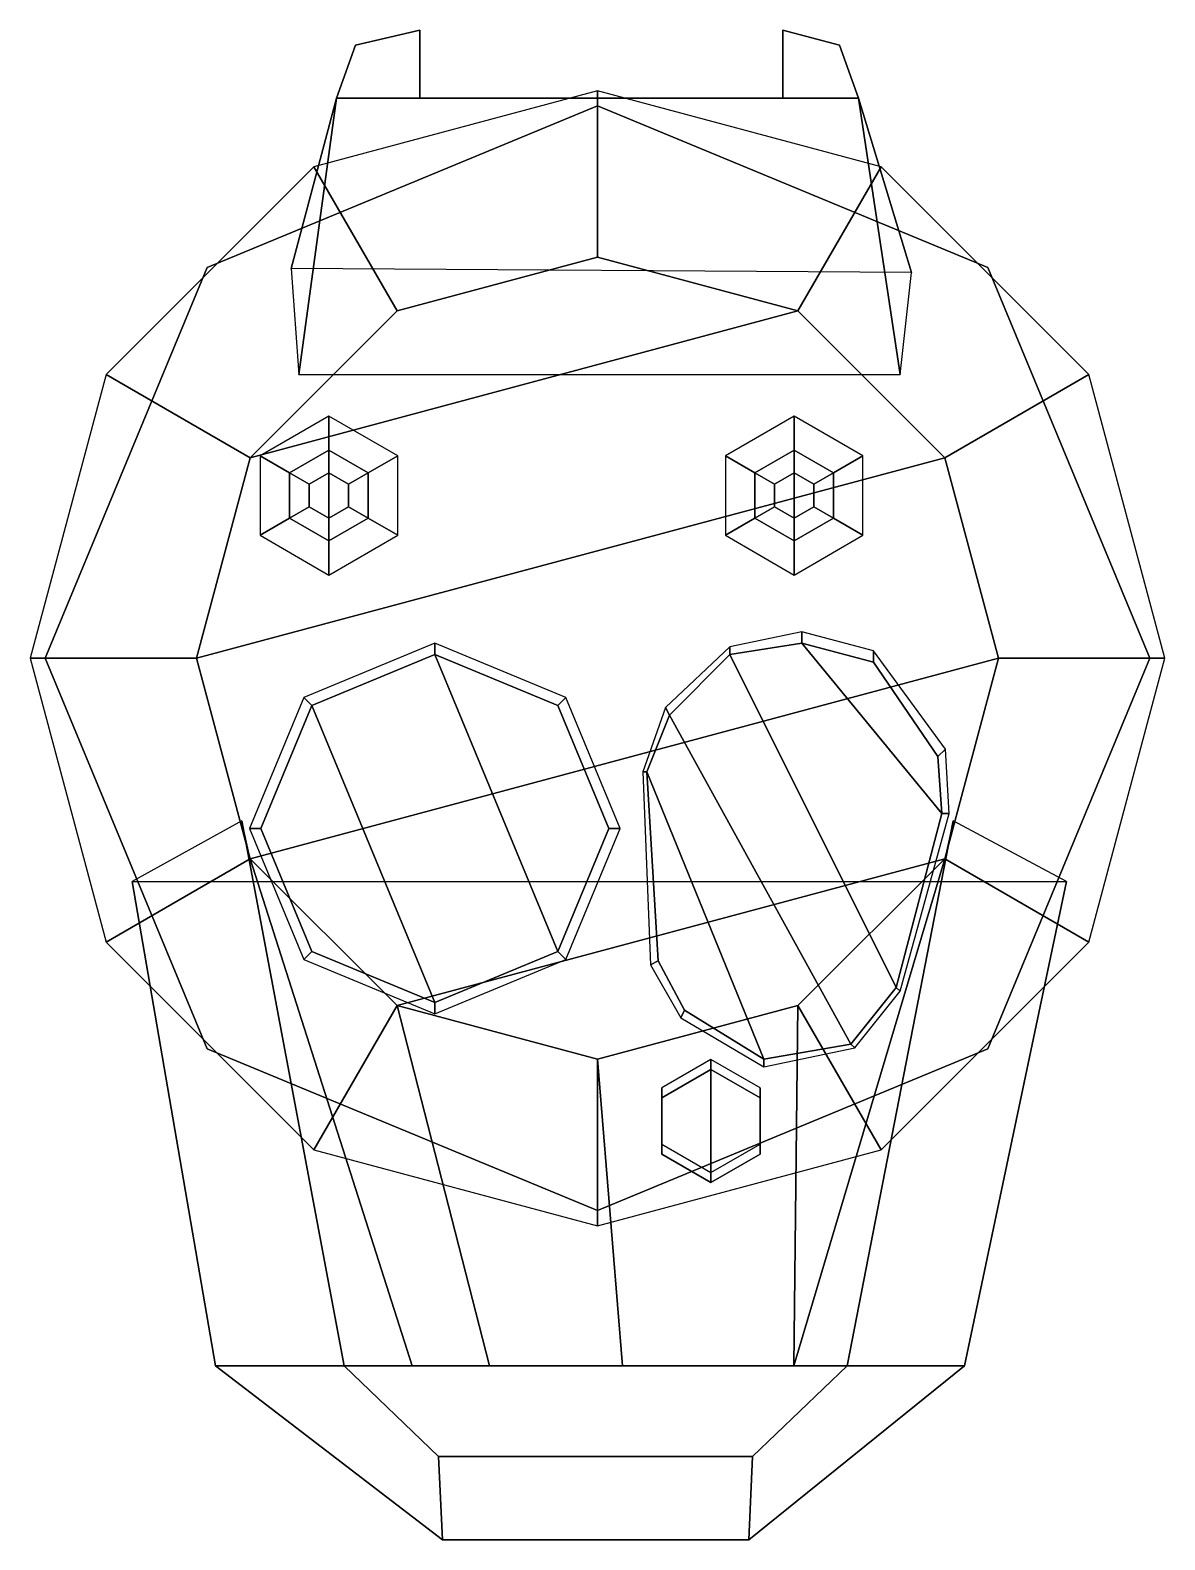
# Model space of a CAD drawing. Extents: x -0.75 to 0.75, y -1.17 to 0.83.
import ezdxf

# ---------------------------------------------------------------- set-up
doc = ezdxf.new("R2010")
doc.units = 0
doc.layers.add('TURRET', color=2, linetype='CONTINUOUS')

msp = doc.modelspace()

# ---------------------------------------------------------------- linework, layer by layer
at = {"layer": 'TURRET'}
for points in [[(-0.235, 0.83, 1.76), (-0.235, 0.74, 1.655), (-0.345, 0.74, 1.655), (-0.32, 0.81, 1.725)], [(-0.32, 0.81, 1.995), (-0.345, 0.74, 2.085), (-0.235, 0.74, 2.085), (-0.235, 0.83, 1.97)], [(-0.235, 0.83, 1.97), (-0.235, 0.83, 1.76), (-0.32, 0.81, 1.725), (-0.32, 0.81, 1.995)], [(-0.235, 0.74, 2.085), (-0.235, 0.74, 1.655), (-0.235, 0.83, 1.76), (-0.235, 0.83, 1.97)], [(0.32, 0.81, 1.725), (0.345, 0.74, 1.655), (0.245, 0.74, 1.655), (0.245, 0.83, 1.76)], [(0.32, 0.81, 1.995), (0.32, 0.81, 1.725), (0.245, 0.83, 1.76), (0.245, 0.83, 1.97)], [(0.245, 0.83, 1.76), (0.245, 0.74, 1.655), (0.245, 0.74, 2.085), (0.245, 0.83, 1.97)], [(0.245, 0.83, 1.97), (0.245, 0.74, 2.085), (0.345, 0.74, 2.085), (0.32, 0.81, 1.995)], [(-0.32, 0.81, 1.725), (-0.345, 0.74, 1.655), (-0.345, 0.74, 2.085), (-0.32, 0.81, 1.995)], [(0.345, 0.74, 2.085), (0.345, 0.74, 1.655), (0.32, 0.81, 1.725), (0.32, 0.81, 1.995)], [(-0.345, 0.74, 1.635), (-0.405, 0.515, 1.635), (-0.395, 0.375, 2.09), (-0.345, 0.74, 2.085)], [(0.345, 0.74, 1.635), (0.415, 0.51, 1.635), (-0.405, 0.515, 1.635), (-0.345, 0.74, 1.635)], [(-0.345, 0.74, 2.085), (-0.395, 0.375, 2.09), (0.4, 0.375, 2.09), (0.345, 0.74, 2.085)], [(0, 0.75, 1.635), (-0.375, 0.6495, 1.635), (-0.265, 0.459, 2.18), (0, 0.53, 2.18)], [(0.345, 0.74, 2.085), (0.345, 0.74, 1.635), (-0.345, 0.74, 1.635), (-0.345, 0.74, 2.085)], [(0.375, 0.6495, 1.635), (0, 0.75, 1.635), (0, 0.53, 2.18), (0.265, 0.459, 2.18)], [(0.4, 0.375, 2.09), (0.415, 0.51, 1.635), (0.345, 0.74, 1.635), (0.345, 0.74, 2.085)], [(0, 0.73, 1.5), (-0.5162, 0.5162, 1.5), (-0.5162, 0.5162, 1.635), (0, 0.73, 1.635)], [(0.5162, 0.5162, 1.5), (0, 0.73, 1.5), (0, 0.73, 1.635), (0.5162, 0.5162, 1.635)], [(-0.375, 0.6495, 1.635), (-0.6495, 0.375, 1.635), (-0.459, 0.265, 2.18), (-0.265, 0.459, 2.18)], [(0.6495, 0.375, 1.635), (0.375, 0.6495, 1.635), (0.265, 0.459, 2.18), (0.459, 0.265, 2.18)], [(-0.265, 0.459, 2.18), (-0.459, 0.265, 2.18), (0.265, 0.459, 2.18), (0, 0.53, 2.18)], [(-0.5162, 0.5162, 1.5), (-0.73, 0, 1.5), (-0.73, 0, 1.635), (-0.5162, 0.5162, 1.635)], [(0.73, 0, 1.5), (0.5162, 0.5162, 1.5), (0.5162, 0.5162, 1.635), (0.73, 0, 1.635)], [(-0.459, 0.265, 2.18), (-0.53, 0, 2.18), (0.459, 0.265, 2.18), (0.265, 0.459, 2.18)], [(-0.6495, 0.375, 1.635), (-0.75, 0, 1.635), (-0.53, 0, 2.18), (-0.459, 0.265, 2.18)], [(0.75, 0, 1.635), (0.6495, 0.375, 1.635), (0.459, 0.265, 2.18), (0.53, 0, 2.18)], [(-0.355, 0.32, 2.18), (-0.4459, 0.2675, 2.18), (-0.407, 0.245, 2.27), (-0.355, 0.275, 2.27)], [(-0.2641, 0.2675, 2.18), (-0.355, 0.32, 2.18), (-0.355, 0.275, 2.27), (-0.303, 0.245, 2.27)], [(0.26, 0.32, 2.18), (0.1691, 0.2675, 2.18), (0.208, 0.245, 2.27), (0.26, 0.275, 2.27)], [(0.3509, 0.2675, 2.18), (0.26, 0.32, 2.18), (0.26, 0.275, 2.27), (0.312, 0.245, 2.27)], [(-0.53, 0, 2.18), (-0.459, -0.265, 2.18), (0.53, 0, 2.18), (0.459, 0.265, 2.18)], [(-0.4459, 0.2675, 2.18), (-0.4459, 0.1625, 2.18), (-0.407, 0.185, 2.27), (-0.407, 0.245, 2.27)], [(-0.355, 0.275, 2.27), (-0.407, 0.245, 2.27), (-0.407, 0.245, 2.33), (-0.355, 0.275, 2.33)], [(-0.355, 0.275, 2.33), (-0.407, 0.245, 2.33), (-0.381, 0.23, 2.41), (-0.355, 0.245, 2.41)], [(-0.303, 0.245, 2.27), (-0.355, 0.275, 2.27), (-0.355, 0.275, 2.33), (-0.303, 0.245, 2.33)], [(-0.303, 0.245, 2.33), (-0.355, 0.275, 2.33), (-0.355, 0.245, 2.41), (-0.329, 0.23, 2.41)], [(-0.2641, 0.1625, 2.18), (-0.2641, 0.2675, 2.18), (-0.303, 0.245, 2.27), (-0.303, 0.185, 2.27)], [(0.1691, 0.2675, 2.18), (0.1691, 0.1625, 2.18), (0.208, 0.185, 2.27), (0.208, 0.245, 2.27)], [(0.26, 0.275, 2.27), (0.208, 0.245, 2.27), (0.208, 0.245, 2.33), (0.26, 0.275, 2.33)], [(0.26, 0.275, 2.33), (0.208, 0.245, 2.33), (0.234, 0.23, 2.41), (0.26, 0.245, 2.41)], [(0.312, 0.245, 2.27), (0.26, 0.275, 2.27), (0.26, 0.275, 2.33), (0.312, 0.245, 2.33)], [(0.312, 0.245, 2.33), (0.26, 0.275, 2.33), (0.26, 0.245, 2.41), (0.286, 0.23, 2.41)], [(0.3509, 0.1625, 2.18), (0.3509, 0.2675, 2.18), (0.312, 0.245, 2.27), (0.312, 0.185, 2.27)], [(-0.407, 0.245, 2.27), (-0.407, 0.185, 2.27), (-0.407, 0.185, 2.33), (-0.407, 0.245, 2.33)], [(-0.407, 0.245, 2.33), (-0.407, 0.185, 2.33), (-0.381, 0.2, 2.41), (-0.381, 0.23, 2.41)], [(-0.381, 0.23, 2.41), (-0.381, 0.2, 2.41), (-0.355, 0.185, 2.41), (-0.355, 0.245, 2.41)], [(-0.355, 0.245, 2.41), (-0.355, 0.185, 2.41), (-0.329, 0.2, 2.41), (-0.329, 0.23, 2.41)], [(-0.303, 0.185, 2.33), (-0.303, 0.245, 2.33), (-0.329, 0.23, 2.41), (-0.329, 0.2, 2.41)], [(-0.303, 0.185, 2.27), (-0.303, 0.245, 2.27), (-0.303, 0.245, 2.33), (-0.303, 0.185, 2.33)], [(0.208, 0.245, 2.27), (0.208, 0.185, 2.27), (0.208, 0.185, 2.33), (0.208, 0.245, 2.33)], [(0.208, 0.245, 2.33), (0.208, 0.185, 2.33), (0.234, 0.2, 2.41), (0.234, 0.23, 2.41)], [(0.234, 0.23, 2.41), (0.234, 0.2, 2.41), (0.26, 0.185, 2.41), (0.26, 0.245, 2.41)], [(0.26, 0.245, 2.41), (0.26, 0.185, 2.41), (0.286, 0.2, 2.41), (0.286, 0.23, 2.41)], [(0.312, 0.185, 2.33), (0.312, 0.245, 2.33), (0.286, 0.23, 2.41), (0.286, 0.2, 2.41)], [(0.312, 0.185, 2.27), (0.312, 0.245, 2.27), (0.312, 0.245, 2.33), (0.312, 0.185, 2.33)], [(-0.407, 0.185, 2.33), (-0.355, 0.155, 2.33), (-0.355, 0.185, 2.41), (-0.381, 0.2, 2.41)], [(-0.355, 0.155, 2.33), (-0.303, 0.185, 2.33), (-0.329, 0.2, 2.41), (-0.355, 0.185, 2.41)], [(0.208, 0.185, 2.33), (0.26, 0.155, 2.33), (0.26, 0.185, 2.41), (0.234, 0.2, 2.41)], [(0.26, 0.155, 2.33), (0.312, 0.185, 2.33), (0.286, 0.2, 2.41), (0.26, 0.185, 2.41)], [(-0.4459, 0.1625, 2.18), (-0.355, 0.11, 2.18), (-0.355, 0.155, 2.27), (-0.407, 0.185, 2.27)], [(-0.407, 0.185, 2.27), (-0.355, 0.155, 2.27), (-0.355, 0.155, 2.33), (-0.407, 0.185, 2.33)], [(-0.355, 0.155, 2.27), (-0.303, 0.185, 2.27), (-0.303, 0.185, 2.33), (-0.355, 0.155, 2.33)], [(-0.355, 0.11, 2.18), (-0.2641, 0.1625, 2.18), (-0.303, 0.185, 2.27), (-0.355, 0.155, 2.27)], [(0.1691, 0.1625, 2.18), (0.26, 0.11, 2.18), (0.26, 0.155, 2.27), (0.208, 0.185, 2.27)], [(0.208, 0.185, 2.27), (0.26, 0.155, 2.27), (0.26, 0.155, 2.33), (0.208, 0.185, 2.33)], [(0.26, 0.155, 2.27), (0.312, 0.185, 2.27), (0.312, 0.185, 2.33), (0.26, 0.155, 2.33)], [(0.26, 0.11, 2.18), (0.3509, 0.1625, 2.18), (0.312, 0.185, 2.27), (0.26, 0.155, 2.27)], [(-0.215, 0.02, 2.18), (-0.3882, -0.0518, 2.18), (-0.3776, -0.0624, 2.215), (-0.215, 0.005, 2.215)], [(-0.0418, -0.0518, 2.18), (-0.215, 0.02, 2.18), (-0.215, 0.005, 2.215), (-0.0524, -0.0624, 2.215)], [(0.27, 0.035, 2.18), (0.175, 0.015, 2.18), (0.175, 0.005, 2.215), (0.27, 0.02, 2.215)], [(0.455, -0.205, 2.215), (0.27, 0.02, 2.215), (0.175, 0.005, 2.215), (0.395, -0.435, 2.215)], [(0.365, 0.01, 2.18), (0.27, 0.035, 2.18), (0.27, 0.02, 2.215), (0.365, -0.005, 2.215)], [(0.45, -0.13, 2.215), (0.365, -0.005, 2.215), (0.27, 0.02, 2.215), (0.455, -0.205, 2.215)], [(-0.3776, -0.0624, 2.215), (-0.215, -0.455, 2.215), (-0.0524, -0.3876, 2.215), (-0.215, 0.005, 2.215)], [(-0.215, 0.005, 2.215), (-0.0524, -0.3876, 2.215), (0.015, -0.225, 2.215), (-0.0524, -0.0624, 2.215)], [(0.175, 0.015, 2.18), (0.09, -0.065, 2.18), (0.095, -0.075, 2.215), (0.175, 0.005, 2.215)], [(0.395, -0.435, 2.215), (0.175, 0.005, 2.215), (0.095, -0.075, 2.215), (0.335, -0.51, 2.215)], [(0.46, -0.12, 2.18), (0.365, 0.01, 2.18), (0.365, -0.005, 2.215), (0.45, -0.13, 2.215)], [(-0.75, 0, 1.635), (-0.6495, -0.375, 1.635), (-0.459, -0.265, 2.18), (-0.53, 0, 2.18)], [(-0.73, 0, 1.5), (-0.5162, -0.5162, 1.5), (-0.5162, -0.5162, 1.635), (-0.73, 0, 1.635)], [(-0.459, -0.265, 2.18), (-0.265, -0.459, 2.18), (0.459, -0.265, 2.18), (0.53, 0, 2.18)], [(0.6495, -0.375, 1.635), (0.75, 0, 1.635), (0.53, 0, 2.18), (0.459, -0.265, 2.18)], [(0.5162, -0.5162, 1.5), (0.73, 0, 1.5), (0.73, 0, 1.635), (0.5162, -0.5162, 1.635)], [(-0.3882, -0.0518, 2.18), (-0.46, -0.225, 2.18), (-0.445, -0.225, 2.215), (-0.3776, -0.0624, 2.215)], [(0.03, -0.225, 2.18), (-0.0418, -0.0518, 2.18), (-0.0524, -0.0624, 2.215), (0.015, -0.225, 2.215)], [(-0.445, -0.225, 2.215), (-0.3776, -0.3876, 2.215), (-0.215, -0.455, 2.215), (-0.3776, -0.0624, 2.215)], [(0.09, -0.065, 2.18), (0.06, -0.15, 2.18), (0.065, -0.15, 2.215), (0.095, -0.075, 2.215)], [(0.335, -0.51, 2.215), (0.095, -0.075, 2.215), (0.065, -0.15, 2.215), (0.22, -0.53, 2.215)], [(0.465, -0.205, 2.18), (0.46, -0.12, 2.18), (0.45, -0.13, 2.215), (0.455, -0.205, 2.215)], [(0.06, -0.15, 2.18), (0.07, -0.405, 2.18), (0.08, -0.4, 2.215), (0.065, -0.15, 2.215)], [(0.22, -0.53, 2.215), (0.065, -0.15, 2.215), (0.08, -0.4, 2.215), (0.115, -0.465, 2.215)], [(-0.615, -0.295, 1.635), (-0.505, -0.935, 1.635), (-0.335, -0.935, 2.145), (-0.47, -0.215, 2.18)], [(-0.47, -0.215, 2.18), (-0.335, -0.935, 2.145), (-0.2449, -0.935, 2.145), (-0.459, -0.265, 2.18)], [(0.459, -0.265, 2.18), (0.2597, -0.935, 2.145), (0.33, -0.935, 2.145), (0.47, -0.215, 2.18)], [(0.33, -0.935, 2.145), (0.485, -0.935, 1.635), (0.62, -0.295, 1.635), (0.47, -0.215, 2.18)], [(0.4, -0.44, 2.18), (0.465, -0.205, 2.18), (0.455, -0.205, 2.215), (0.395, -0.435, 2.215)], [(-0.46, -0.225, 2.18), (-0.3882, -0.3982, 2.18), (-0.3776, -0.3876, 2.215), (-0.445, -0.225, 2.215)], [(-0.0418, -0.3982, 2.18), (0.03, -0.225, 2.18), (0.015, -0.225, 2.215), (-0.0524, -0.3876, 2.215)], [(-0.6495, -0.375, 1.635), (-0.375, -0.6495, 1.635), (-0.265, -0.459, 2.18), (-0.459, -0.265, 2.18)], [(-0.459, -0.265, 2.18), (-0.2449, -0.935, 2.145), (-0.1428, -0.935, 2.145), (-0.265, -0.459, 2.18)], [(-0.265, -0.459, 2.18), (0, -0.53, 2.18), (0.265, -0.459, 2.18), (0.459, -0.265, 2.18)], [(0.265, -0.459, 2.18), (0.2597, -0.935, 2.145), (0.2597, -0.935, 2.145), (0.459, -0.265, 2.18)], [(0.375, -0.6495, 1.635), (0.6495, -0.375, 1.635), (0.459, -0.265, 2.18), (0.265, -0.459, 2.18)], [(0.62, -0.295, 1.635), (0.485, -0.935, 1.635), (-0.505, -0.935, 1.635), (-0.615, -0.295, 1.635)], [(-0.3882, -0.3982, 2.18), (-0.215, -0.47, 2.18), (-0.215, -0.455, 2.215), (-0.3776, -0.3876, 2.215)], [(-0.215, -0.47, 2.18), (-0.0418, -0.3982, 2.18), (-0.0524, -0.3876, 2.215), (-0.215, -0.455, 2.215)], [(0.07, -0.405, 2.18), (0.11, -0.475, 2.18), (0.115, -0.465, 2.215), (0.08, -0.4, 2.215)], [(0.34, -0.515, 2.18), (0.4, -0.44, 2.18), (0.395, -0.435, 2.215), (0.335, -0.51, 2.215)], [(-0.375, -0.6495, 1.635), (0, -0.75, 1.635), (0, -0.53, 2.18), (-0.265, -0.459, 2.18)], [(-0.265, -0.459, 2.18), (-0.1428, -0.935, 2.145), (0.0329, -0.935, 2.145), (0, -0.53, 2.18)], [(0, -0.53, 2.18), (0.0329, -0.935, 2.145), (0.2597, -0.935, 2.145), (0.265, -0.459, 2.18)], [(0, -0.75, 1.635), (0.375, -0.6495, 1.635), (0.265, -0.459, 2.18), (0, -0.53, 2.18)], [(0.11, -0.475, 2.18), (0.22, -0.54, 2.18), (0.22, -0.53, 2.215), (0.115, -0.465, 2.215)], [(-0.5162, -0.5162, 1.5), (0, -0.73, 1.5), (0, -0.73, 1.635), (-0.5162, -0.5162, 1.635)], [(0, -0.73, 1.5), (0.5162, -0.5162, 1.5), (0.5162, -0.5162, 1.635), (0, -0.73, 1.635)], [(0.22, -0.54, 2.18), (0.34, -0.515, 2.18), (0.335, -0.51, 2.215), (0.22, -0.53, 2.215)], [(0.085, -0.5807, 2.3223), (0.15, -0.5433, 2.3256), (0.15, -0.5303, 2.1761), (0.085, -0.5676, 2.1729)], [(0.15, -0.5433, 2.3256), (0.215, -0.5807, 2.3223), (0.215, -0.5676, 2.1729), (0.15, -0.5303, 2.1761)], [(0.085, -0.5807, 2.3223), (0.085, -0.6554, 2.3158), (0.15, -0.6928, 2.3125), (0.15, -0.5433, 2.3256)], [(0.15, -0.5433, 2.3256), (0.15, -0.6928, 2.3125), (0.215, -0.6554, 2.3158), (0.215, -0.5807, 2.3223)], [(0.085, -0.6554, 2.3158), (0.085, -0.5807, 2.3223), (0.085, -0.5676, 2.1729), (0.085, -0.6423, 2.1663)], [(0.215, -0.5807, 2.3223), (0.215, -0.6554, 2.3158), (0.215, -0.6423, 2.1663), (0.215, -0.5676, 2.1729)], [(0.15, -0.6928, 2.3125), (0.085, -0.6554, 2.3158), (0.085, -0.6423, 2.1663), (0.15, -0.6797, 2.1631)], [(0.215, -0.6554, 2.3158), (0.15, -0.6928, 2.3125), (0.15, -0.6797, 2.1631), (0.215, -0.6423, 2.1663)], [(-0.335, -0.935, 2.145), (-0.505, -0.935, 1.635), (0.485, -0.935, 1.635), (0.33, -0.935, 2.145)], [(0.33, -0.935, 2.145), (0.485, -0.935, 1.635), (-0.505, -0.935, 1.635), (-0.335, -0.935, 2.145)], [(-0.505, -0.935, 1.635), (-0.205, -1.165, 1.635), (-0.21, -1.055, 2.125), (-0.335, -0.935, 2.145)], [(0.485, -0.935, 1.635), (0.2, -1.165, 1.635), (-0.205, -1.165, 1.635), (-0.505, -0.935, 1.635)], [(-0.335, -0.935, 2.145), (-0.21, -1.055, 2.125), (0.205, -1.055, 2.125), (0.33, -0.935, 2.145)], [(0.205, -1.055, 2.125), (0.2, -1.165, 1.635), (0.485, -0.935, 1.635), (0.33, -0.935, 2.145)], [(-0.21, -1.055, 2.125), (-0.205, -1.165, 1.635), (0.2, -1.165, 1.635), (0.205, -1.055, 2.125)]]:
    msp.add_3dface(points, dxfattribs=at)

doc.saveas('drawing.dxf')
